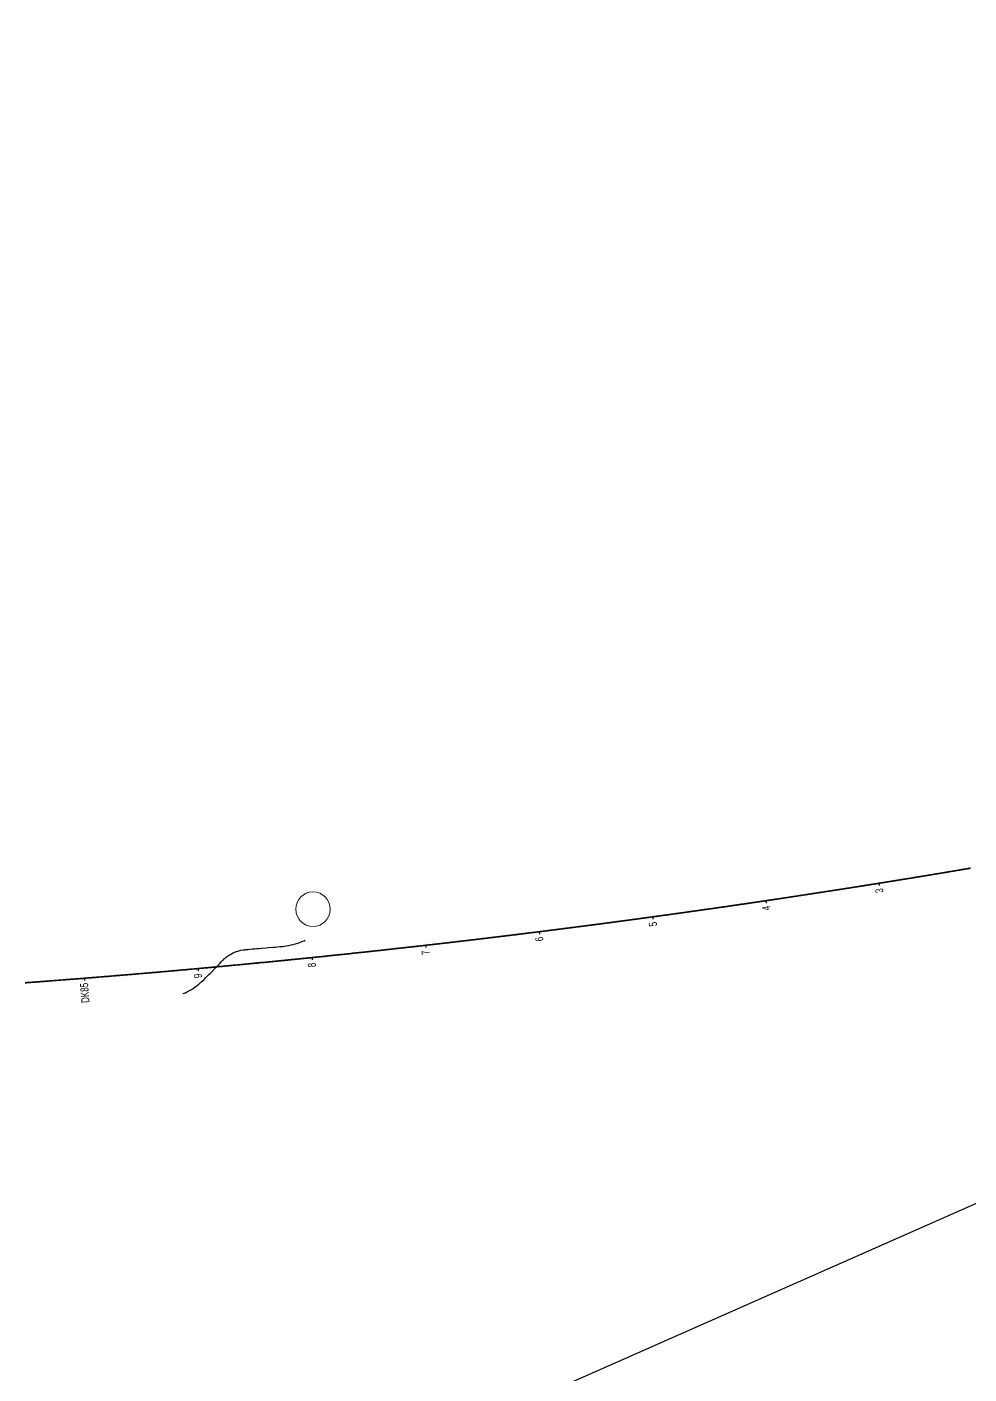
# Model space of a CAD drawing. Header units: millimetres. Extents: x 497834 to 621495, y 3353175 to 3430424.
# Drawn here: x 595541 to 596365, y 3392233 to 3393411 of the extents above; entities that cross this region are included whole.
import ezdxf

# ---------------------------------------------------------------- set-up
doc = ezdxf.new("R2010")
doc.units = ezdxf.units.MM
for name, color, linetype in [('DK改路中线', 7, 'Continuous'), ('dl2', 7, 'Continuous'), ('房屋圆', 7, 'Continuous'), ('沪乍杭打线-0.0-200.8段-施工系转设计系成果-2000坐标系-左线_中线_交点', 7, 'Continuous'), ('沪乍杭打线-0.0-200.8段-施工系转设计系成果-2000坐标系-左线_里程', 7, 'Continuous')]:
    doc.layers.add(name, color=color, linetype=linetype)
doc.styles.add('PM_LC', font='slromans.shx', dxfattribs={"width": 0.75, "bigfont": 'hztxt.shx'})

msp = doc.modelspace()

# ---------------------------------------------------------------- linework, layer by layer
at = {"layer": 'DK改路中线', "color": 3, "linetype": 'Continuous', "ltscale": 2, "flags": 128}
msp.add_lwpolyline([(595678.2, 3392565.4), (595679.7, 3392566.1, 0.088858), (595680, 3392566.2), (595681.8, 3392567.1), (595683.5, 3392568.1), (595685.3, 3392569.1), (595687, 3392570.2), (595688.6, 3392571.3), (595690.2, 3392572.5), (595691.8, 3392573.7), (595693.3, 3392575), (595694.8, 3392576.3), (595696.3, 3392577.7), (595696.9, 3392578.3), (595697.7, 3392579.1), (595700.5, 3392582), (595701.9, 3392583.4), (595703.3, 3392584.8), (595706.1, 3392587.7), (595707.5, 3392589.1), (595710.3, 3392591.9), (595711.7, 3392593.4), (595713.1, 3392594.8), (595713.2, 3392595, -0.178677), (595714.5, 3392596.2), (595716.1, 3392597.5), (595717.7, 3392598.7), (595719.4, 3392599.7), (595721.1, 3392600.7), (595722.9, 3392601.5), (595724.8, 3392602.3), (595726.7, 3392602.9), (595728.6, 3392603.3), (595730.6, 3392603.7), (595732, 3392603.8), (595732.6, 3392603.9), (595734.6, 3392604), (595736.6, 3392604.2), (595738.6, 3392604.4), (595740.6, 3392604.6), (595742.6, 3392604.7), (595744.6, 3392604.9), (595746.6, 3392605.1), (595750.5, 3392605.4), (595752.5, 3392605.6), (595756.5, 3392606), (595758.5, 3392606.1), (595760.5, 3392606.3), (595762.5, 3392606.5), (595764.5, 3392606.7), (595764.5, 3392606.7, 0.079214), (595766.5, 3392606.9), (595768.5, 3392607.1), (595770.4, 3392607.5), (595772.4, 3392607.9), (595774.3, 3392608.3), (595776.3, 3392608.9), (595778.2, 3392609.5), (595780.1, 3392610.1), (595781.9, 3392610.9), (595782.8, 3392611.2), (595783.8, 3392611.6), (595784.7, 3392612)], format="xyb", dxfattribs=at)
at = {"layer": 'dl2', "color": 3, "linetype": 'Continuous', "ltscale": 2, "const_width": 1.4, "flags": 128}
msp.add_lwpolyline([(596366.6, 3392675.1), (596365.6, 3392674.9), (596364.6, 3392674.8), (596363.6, 3392674.6), (596362.6, 3392674.4), (596362.4, 3392674.4), (596361.6, 3392674.3), (596360.6, 3392674.1), (596359.7, 3392673.9), (596358.7, 3392673.8), (596357.7, 3392673.6), (596357.5, 3392673.5), (596356.7, 3392673.4), (596355.7, 3392673.3), (596354.7, 3392673.1), (596353.7, 3392672.9), (596352.8, 3392672.8), (596352.5, 3392672.7), (596351.8, 3392672.6), (596350.8, 3392672.4), (596349.8, 3392672.3), (596348.8, 3392672.1), (596347.8, 3392671.9), (596347.6, 3392671.9), (596346.8, 3392671.8), (596345.9, 3392671.6), (596344.9, 3392671.4), (596343.9, 3392671.3), (596342.9, 3392671.1), (596342.7, 3392671.1), (596341.9, 3392670.9), (596340.9, 3392670.8), (596339.9, 3392670.6), (596339, 3392670.5), (596338, 3392670.3), (596337.7, 3392670.2), (596337, 3392670.1), (596336, 3392670), (596335, 3392669.8), (596334, 3392669.6), (596333, 3392669.5), (596332.8, 3392669.4), (596332, 3392669.3), (596331.1, 3392669.1), (596330.1, 3392669), (596329.1, 3392668.8), (596328.1, 3392668.7), (596327.9, 3392668.6), (596327.1, 3392668.5), (596326.1, 3392668.3), (596325.1, 3392668.2), (596324.2, 3392668), (596323.2, 3392667.8), (596322.9, 3392667.8), (596322.2, 3392667.7), (596321.2, 3392667.5), (596320.2, 3392667.4), (596319.2, 3392667.2), (596318.2, 3392667), (596318, 3392667), (596317.2, 3392666.9), (596316.3, 3392666.7), (596315.3, 3392666.5), (596314.3, 3392666.4), (596313.3, 3392666.2), (596313.1, 3392666.2), (596312.3, 3392666.1), (596311.3, 3392665.9), (596310.3, 3392665.7), (596309.4, 3392665.6), (596308.4, 3392665.4), (596308.1, 3392665.4), (596307.4, 3392665.3), (596306.4, 3392665.1), (596305.4, 3392664.9), (596304.4, 3392664.8), (596303.4, 3392664.6), (596303.2, 3392664.6), (596302.4, 3392664.5), (596301.5, 3392664.3), (596300.5, 3392664.1), (596299.5, 3392664), (596298.5, 3392663.8), (596298.3, 3392663.8), (596297.5, 3392663.7), (596296.5, 3392663.5), (596295.5, 3392663.3), (596294.5, 3392663.2), (596293.6, 3392663), (596293.3, 3392663), (596292.6, 3392662.9), (596291.6, 3392662.7), (596290.6, 3392662.5), (596289.6, 3392662.4), (596288.6, 3392662.2), (596288.4, 3392662.2), (596287.6, 3392662.1), (596286.6, 3392661.9), (596285.7, 3392661.8), (596284.7, 3392661.6), (596283.7, 3392661.4), (596283.4, 3392661.4), (596282.7, 3392661.3), (596281.7, 3392661.1), (596280.7, 3392661), (596279.7, 3392660.8), (596278.7, 3392660.7), (596278.5, 3392660.6), (596277.8, 3392660.5), (596276.8, 3392660.3), (596275.8, 3392660.2), (596274.8, 3392660), (596273.8, 3392659.9), (596273.6, 3392659.8), (596272.8, 3392659.7), (596271.8, 3392659.6), (596270.8, 3392659.4), (596269.9, 3392659.2), (596268.9, 3392659.1), (596268.6, 3392659), (596267.9, 3392658.9), (596266.9, 3392658.8), (596265.9, 3392658.6), (596264.9, 3392658.5), (596263.9, 3392658.3), (596263.7, 3392658.3), (596262.9, 3392658.1), (596262, 3392658), (596261, 3392657.8), (596260, 3392657.7), (596259, 3392657.5), (596258.7, 3392657.5), (596258, 3392657.4), (596257, 3392657.2), (596256, 3392657.1), (596255, 3392656.9), (596254, 3392656.8), (596253.8, 3392656.7), (596253.1, 3392656.6), (596252.1, 3392656.4), (596251.1, 3392656.3), (596250.1, 3392656.1), (596249.1, 3392656), (596248.9, 3392655.9), (596248.1, 3392655.8), (596247.1, 3392655.7), (596246.1, 3392655.5), (596245.2, 3392655.4), (596244.2, 3392655.2), (596243.9, 3392655.2), (596243.2, 3392655.1), (596242.2, 3392654.9), (596241.2, 3392654.8), (596240.2, 3392654.6), (596239.2, 3392654.5), (596239, 3392654.4), (596238.2, 3392654.3), (596237.3, 3392654.1), (596236.3, 3392654), (596235.3, 3392653.8), (596234.3, 3392653.7), (596234, 3392653.7), (596233.3, 3392653.5), (596232.3, 3392653.4), (596231.3, 3392653.2), (596230.3, 3392653.1), (596229.3, 3392652.9), (596229.1, 3392652.9), (596228.4, 3392652.8), (596227.4, 3392652.6), (596226.4, 3392652.5), (596225.4, 3392652.3), (596224.4, 3392652.2), (596224.2, 3392652.1), (596223.4, 3392652), (596222.4, 3392651.9), (596221.4, 3392651.7), (596220.4, 3392651.6), (596219.5, 3392651.4), (596219.2, 3392651.4), (596218.5, 3392651.3), (596217.5, 3392651.1), (596216.5, 3392651), (596215.5, 3392650.8), (596214.5, 3392650.7), (596214.3, 3392650.6), (596213.5, 3392650.5), (596212.5, 3392650.4), (596211.5, 3392650.2), (596210.6, 3392650.1), (596209.6, 3392649.9), (596209.3, 3392649.9), (596208.6, 3392649.8), (596207.6, 3392649.6), (596206.6, 3392649.5), (596205.6, 3392649.3), (596204.6, 3392649.2), (596204.4, 3392649.1), (596203.6, 3392649), (596202.6, 3392648.9), (596201.7, 3392648.7), (596200.7, 3392648.6), (596199.7, 3392648.4), (596199.4, 3392648.4), (596198.7, 3392648.3), (596197.7, 3392648.1), (596196.7, 3392648), (596195.7, 3392647.8), (596194.7, 3392647.7), (596194.5, 3392647.7), (596193.7, 3392647.5), (596192.8, 3392647.4), (596191.8, 3392647.3), (596190.8, 3392647.1), (596189.8, 3392647), (596189.6, 3392646.9), (596188.8, 3392646.8), (596187.8, 3392646.7), (596186.8, 3392646.5), (596185.8, 3392646.4), (596184.8, 3392646.2), (596184.6, 3392646.2), (596183.9, 3392646.1), (596182.9, 3392645.9), (596181.9, 3392645.8), (596180.9, 3392645.6), (596179.9, 3392645.5), (596179.7, 3392645.5), (596178.9, 3392645.3), (596177.9, 3392645.2), (596176.9, 3392645.1), (596175.9, 3392644.9), (596175, 3392644.8), (596174.7, 3392644.7), (596174, 3392644.6), (596173, 3392644.5), (596172, 3392644.3), (596171, 3392644.2), (596170, 3392644), (596169.8, 3392644), (596169, 3392643.9), (596168, 3392643.7), (596167, 3392643.6), (596166, 3392643.5), (596165.1, 3392643.3), (596164.8, 3392643.3), (596164.1, 3392643.2), (596163.1, 3392643), (596162.1, 3392642.9), (596161.1, 3392642.7), (596160.1, 3392642.6), (596159.9, 3392642.6), (596159.1, 3392642.4), (596158.1, 3392642.3), (596157.1, 3392642.2), (596156.2, 3392642), (596155.2, 3392641.9), (596154.9, 3392641.8), (596154.2, 3392641.7), (596153.2, 3392641.6), (596152.2, 3392641.4), (596151.2, 3392641.3), (596150.2, 3392641.2), (596150, 3392641.1), (596149.2, 3392641), (596148.2, 3392640.9), (596147.2, 3392640.7), (596146.3, 3392640.6), (596145.3, 3392640.5), (596145, 3392640.4), (596144.3, 3392640.3), (596143.3, 3392640.2), (596142.3, 3392640), (596141.3, 3392639.9), (596140.3, 3392639.7), (596140.1, 3392639.7), (596139.3, 3392639.6), (596138.3, 3392639.5), (596137.3, 3392639.3), (596136.4, 3392639.2), (596135.4, 3392639), (596135.1, 3392639), (596134.4, 3392638.9), (596133.4, 3392638.8), (596132.4, 3392638.6), (596131.4, 3392638.5), (596130.4, 3392638.3), (596130.2, 3392638.3), (596129.4, 3392638.2), (596128.4, 3392638.1), (596127.4, 3392637.9), (596126.5, 3392637.8), (596125.5, 3392637.6), (596125.2, 3392637.6), (596124.5, 3392637.5), (596123.5, 3392637.4), (596122.5, 3392637.2), (596121.5, 3392637.1), (596120.5, 3392636.9), (596120.3, 3392636.9), (596119.5, 3392636.8), (596118.5, 3392636.7), (596117.5, 3392636.5), (596116.6, 3392636.4), (596115.6, 3392636.2), (596115.3, 3392636.2), (596114.6, 3392636.1), (596113.6, 3392636), (596112.6, 3392635.8), (596111.6, 3392635.7), (596110.6, 3392635.5), (596110.4, 3392635.5), (596109.6, 3392635.4), (596108.6, 3392635.3), (596107.6, 3392635.1), (596106.6, 3392635), (596105.7, 3392634.9), (596105.4, 3392634.8), (596104.7, 3392634.7), (596103.7, 3392634.6), (596102.7, 3392634.4), (596101.7, 3392634.3), (596100.7, 3392634.2), (596100.5, 3392634.1), (596099.7, 3392634), (596098.7, 3392633.9), (596097.7, 3392633.8), (596096.7, 3392633.6), (596095.8, 3392633.5), (596095.5, 3392633.5), (596094.8, 3392633.4), (596093.8, 3392633.2), (596092.8, 3392633.1), (596091.8, 3392632.9), (596090.8, 3392632.8), (596090.6, 3392632.8), (596089.8, 3392632.7), (596088.8, 3392632.5), (596087.8, 3392632.4), (596086.8, 3392632.3), (596085.8, 3392632.1), (596085.6, 3392632.1), (596084.9, 3392632), (596083.9, 3392631.9), (596082.9, 3392631.7), (596081.9, 3392631.6), (596080.9, 3392631.5), (596080.6, 3392631.4), (596079.9, 3392631.3), (596078.9, 3392631.2), (596077.9, 3392631.1), (596076.9, 3392630.9), (596075.9, 3392630.8), (596075.7, 3392630.7), (596074.9, 3392630.6), (596074, 3392630.5), (596073, 3392630.4), (596072, 3392630.2), (596071, 3392630.1), (596070.7, 3392630.1), (596070, 3392630), (596069, 3392629.8), (596068, 3392629.7), (596067, 3392629.6), (596066, 3392629.4), (596065.8, 3392629.4), (596065, 3392629.3), (596064, 3392629.2), (596063.1, 3392629), (596062.1, 3392628.9), (596061.1, 3392628.8), (596060.8, 3392628.7), (596060.1, 3392628.7), (596059.1, 3392628.5), (596058.1, 3392628.4), (596057.1, 3392628.3), (596056.1, 3392628.1), (596055.9, 3392628.1), (596055.1, 3392628), (596054.1, 3392627.9), (596053.1, 3392627.7), (596052.1, 3392627.6), (596051.2, 3392627.5), (596050.9, 3392627.4), (596050.2, 3392627.3), (596049.2, 3392627.2), (596048.2, 3392627.1), (596047.2, 3392626.9), (596046.2, 3392626.8), (596046, 3392626.8), (596045.2, 3392626.7), (596044.2, 3392626.5), (596043.2, 3392626.4), (596042.2, 3392626.3), (596041.2, 3392626.2), (596041, 3392626.1), (596040.3, 3392626), (596039.3, 3392625.9), (596038.3, 3392625.8), (596037.3, 3392625.6), (596036.3, 3392625.5), (596036, 3392625.5), (596035.3, 3392625.4), (596034.3, 3392625.2), (596033.3, 3392625.1), (596032.3, 3392625), (596031.3, 3392624.9), (596031.1, 3392624.8), (596030.3, 3392624.7), (596029.3, 3392624.6), (596028.4, 3392624.5), (596027.4, 3392624.3), (596026.4, 3392624.2), (596026.1, 3392624.2), (596025.4, 3392624.1), (596024.4, 3392624), (596023.4, 3392623.8), (596022.4, 3392623.7), (596021.4, 3392623.6), (596021.2, 3392623.5), (596020.4, 3392623.4), (596019.4, 3392623.3), (596018.4, 3392623.2), (596017.4, 3392623.1), (596016.5, 3392622.9), (596016.2, 3392622.9), (596015.5, 3392622.8), (596014.5, 3392622.7), (596013.5, 3392622.6), (596012.5, 3392622.4), (596011.5, 3392622.3), (596011.3, 3392622.3), (596010.5, 3392622.2), (596009.5, 3392622), (596008.5, 3392621.9), (596007.5, 3392621.8), (596006.5, 3392621.7), (596006.3, 3392621.6), (596005.5, 3392621.5), (596004.5, 3392621.4), (596003.6, 3392621.3), (596002.6, 3392621.2), (596001.6, 3392621), (596001.3, 3392621), (596000.6, 3392620.9), (595999.6, 3392620.8), (595998.6, 3392620.7), (595997.6, 3392620.5), (595996.6, 3392620.4), (595996.4, 3392620.4), (595995.6, 3392620.3), (595994.6, 3392620.2), (595993.6, 3392620), (595992.6, 3392619.9), (595991.7, 3392619.8), (595991.4, 3392619.8), (595990.7, 3392619.7), (595989.7, 3392619.5), (595988.7, 3392619.4), (595987.7, 3392619.3), (595986.7, 3392619.2), (595986.4, 3392619.1), (595985.7, 3392619), (595984.7, 3392618.9), (595983.7, 3392618.8), (595982.7, 3392618.7), (595981.7, 3392618.5), (595981.5, 3392618.5), (595980.7, 3392618.4), (595979.7, 3392618.3), (595978.8, 3392618.2), (595977.8, 3392618.1), (595976.8, 3392617.9), (595976.5, 3392617.9), (595975.8, 3392617.8), (595974.8, 3392617.7), (595973.8, 3392617.6), (595972.8, 3392617.4), (595971.8, 3392617.3), (595971.6, 3392617.3), (595970.8, 3392617.2), (595969.8, 3392617.1), (595968.8, 3392616.9), (595967.8, 3392616.8), (595966.8, 3392616.7), (595966.6, 3392616.7), (595965.8, 3392616.6), (595964.9, 3392616.5), (595963.9, 3392616.3), (595962.9, 3392616.2), (595961.9, 3392616.1), (595961.6, 3392616.1), (595960.9, 3392616), (595959.9, 3392615.9), (595958.9, 3392615.7), (595957.9, 3392615.6), (595956.9, 3392615.5), (595956.7, 3392615.5), (595955.9, 3392615.4), (595954.9, 3392615.3), (595953.9, 3392615.1), (595952.9, 3392615), (595952, 3392614.9), (595951.7, 3392614.9), (595951, 3392614.8), (595950, 3392614.7), (595949, 3392614.5), (595948, 3392614.4), (595947, 3392614.3), (595946.7, 3392614.3), (595946, 3392614.2), (595945, 3392614.1), (595944, 3392613.9), (595943, 3392613.8), (595942, 3392613.7), (595941.8, 3392613.7), (595941, 3392613.6), (595940, 3392613.5), (595939, 3392613.3), (595938.1, 3392613.2), (595937.1, 3392613.1), (595936.8, 3392613.1), (595936.1, 3392613), (595935.1, 3392612.9), (595934.1, 3392612.7), (595933.1, 3392612.6), (595932.1, 3392612.5), (595931.9, 3392612.5), (595931.1, 3392612.4), (595930.1, 3392612.3), (595929.1, 3392612.2), (595928.1, 3392612), (595927.1, 3392611.9), (595926.9, 3392611.9), (595926.1, 3392611.8), (595925.1, 3392611.7), (595924.1, 3392611.6), (595923.2, 3392611.5), (595922.2, 3392611.3), (595921.9, 3392611.3), (595921.2, 3392611.2), (595920.2, 3392611.1), (595919.2, 3392611), (595918.2, 3392610.9), (595917.2, 3392610.8), (595917, 3392610.7), (595916.2, 3392610.6), (595915.2, 3392610.5), (595914.2, 3392610.4), (595913.2, 3392610.3), (595912.2, 3392610.2), (595912, 3392610.1), (595911.2, 3392610.1), (595910.2, 3392609.9), (595909.3, 3392609.8), (595908.3, 3392609.7), (595907.3, 3392609.6), (595907, 3392609.6), (595906.3, 3392609.5), (595905.3, 3392609.4), (595904.3, 3392609.3), (595903.3, 3392609.1), (595902.3, 3392609), (595902.1, 3392609), (595901.3, 3392608.9), (595900.3, 3392608.8), (595899.3, 3392608.7), (595898.3, 3392608.6), (595897.3, 3392608.5), (595897.1, 3392608.4), (595896.3, 3392608.3), (595895.3, 3392608.2), (595894.3, 3392608.1), (595893.4, 3392608), (595892.4, 3392607.9), (595892.1, 3392607.9), (595891.4, 3392607.8), (595890.4, 3392607.7), (595889.4, 3392607.6), (595888.4, 3392607.4), (595887.4, 3392607.3), (595887.2, 3392607.3), (595886.4, 3392607.2), (595885.4, 3392607.1), (595884.4, 3392607), (595883.4, 3392606.9), (595882.4, 3392606.8), (595882.2, 3392606.7), (595881.4, 3392606.6), (595880.4, 3392606.5), (595879.4, 3392606.4), (595878.5, 3392606.3), (595877.5, 3392606.2), (595877.2, 3392606.2), (595876.5, 3392606.1), (595875.5, 3392606), (595874.5, 3392605.9), (595873.5, 3392605.8), (595872.5, 3392605.6), (595872.2, 3392605.6), (595871.5, 3392605.5), (595870.5, 3392605.4), (595869.5, 3392605.3), (595868.5, 3392605.2), (595867.5, 3392605.1), (595867.3, 3392605.1), (595866.5, 3392605), (595865.5, 3392604.9), (595864.5, 3392604.8), (595863.5, 3392604.7), (595862.5, 3392604.5), (595862.3, 3392604.5), (595861.6, 3392604.4), (595860.6, 3392604.3), (595859.6, 3392604.2), (595858.6, 3392604.1), (595857.6, 3392604), (595857.3, 3392604), (595856.6, 3392603.9), (595855.6, 3392603.8), (595854.6, 3392603.7), (595853.6, 3392603.6), (595852.6, 3392603.4), (595852.4, 3392603.4), (595851.6, 3392603.3), (595850.6, 3392603.2), (595849.6, 3392603.1), (595848.6, 3392603), (595847.6, 3392602.9), (595847.4, 3392602.9), (595846.6, 3392602.8), (595845.7, 3392602.7), (595844.7, 3392602.6), (595843.7, 3392602.5), (595842.7, 3392602.4), (595842.4, 3392602.3), (595841.7, 3392602.3), (595840.7, 3392602.2), (595839.7, 3392602), (595838.7, 3392601.9), (595837.7, 3392601.8), (595837.5, 3392601.8), (595836.7, 3392601.7), (595835.7, 3392601.6), (595834.7, 3392601.5), (595833.7, 3392601.4), (595832.7, 3392601.3), (595832.5, 3392601.3), (595831.7, 3392601.2), (595830.7, 3392601.1), (595829.7, 3392601), (595828.7, 3392600.9), (595827.8, 3392600.8), (595827.5, 3392600.7), (595826.8, 3392600.7), (595825.8, 3392600.6), (595824.8, 3392600.4), (595823.8, 3392600.3), (595822.8, 3392600.2), (595822.5, 3392600.2), (595821.8, 3392600.1), (595820.8, 3392600), (595819.8, 3392599.9), (595818.8, 3392599.8), (595817.8, 3392599.7), (595817.6, 3392599.7), (595816.8, 3392599.6), (595815.8, 3392599.5), (595814.8, 3392599.4), (595813.8, 3392599.3), (595812.8, 3392599.2), (595812.6, 3392599.2), (595811.8, 3392599.1), (595810.8, 3392599), (595809.9, 3392598.9), (595808.9, 3392598.8), (595807.9, 3392598.7), (595807.6, 3392598.6), (595806.9, 3392598.6), (595805.9, 3392598.5), (595804.9, 3392598.4), (595803.9, 3392598.3), (595802.9, 3392598.1), (595802.6, 3392598.1), (595801.9, 3392598), (595800.9, 3392597.9), (595799.9, 3392597.8), (595798.9, 3392597.7), (595797.9, 3392597.6), (595797.7, 3392597.6), (595796.9, 3392597.5), (595795.9, 3392597.4), (595794.9, 3392597.3), (595793.9, 3392597.2), (595792.9, 3392597.1), (595792.7, 3392597.1), (595791.9, 3392597), (595791, 3392596.9), (595790, 3392596.8), (595789, 3392596.7), (595788, 3392596.6), (595787.7, 3392596.6), (595787, 3392596.5), (595786, 3392596.4), (595785, 3392596.3), (595784, 3392596.2), (595783, 3392596.1), (595782.8, 3392596.1), (595782, 3392596), (595781, 3392595.9), (595780, 3392595.8), (595779, 3392595.7), (595778, 3392595.6), (595777.8, 3392595.6), (595777, 3392595.5), (595776, 3392595.4), (595775, 3392595.3), (595774, 3392595.2), (595773, 3392595.1), (595772.8, 3392595.1), (595772.1, 3392595), (595771.1, 3392594.9), (595770.1, 3392594.8), (595769.1, 3392594.7), (595768.1, 3392594.6), (595767.8, 3392594.6), (595767.1, 3392594.5), (595766.1, 3392594.4), (595765.1, 3392594.3), (595764.1, 3392594.2), (595763.1, 3392594.1), (595762.9, 3392594.1), (595762.1, 3392594), (595761.1, 3392593.9), (595760.1, 3392593.8), (595759.1, 3392593.7), (595758.1, 3392593.6), (595757.9, 3392593.6), (595757.1, 3392593.5), (595756.1, 3392593.4), (595755.1, 3392593.3), (595754.1, 3392593.2), (595753.1, 3392593.1), (595752.9, 3392593.1), (595752.1, 3392593), (595751.2, 3392592.9), (595750.2, 3392592.8), (595749.2, 3392592.7), (595748.2, 3392592.6), (595747.9, 3392592.6), (595747.2, 3392592.6), (595746.2, 3392592.5), (595745.2, 3392592.4), (595744.2, 3392592.3), (595743.2, 3392592.2), (595742.9, 3392592.1), (595742.2, 3392592.1), (595741.2, 3392592), (595740.2, 3392591.9), (595739.2, 3392591.8), (595738.2, 3392591.7), (595738, 3392591.7), (595737.2, 3392591.6), (595736.2, 3392591.5), (595735.2, 3392591.4), (595734.2, 3392591.3), (595733.2, 3392591.2), (595733, 3392591.2), (595732.2, 3392591.1), (595731.2, 3392591), (595730.2, 3392590.9), (595729.3, 3392590.8), (595728.3, 3392590.7), (595728, 3392590.7), (595727.3, 3392590.6), (595726.3, 3392590.5), (595725.3, 3392590.4), (595724.3, 3392590.4), (595723.3, 3392590.3), (595723, 3392590.2), (595722.3, 3392590.2), (595721.3, 3392590.1), (595720.3, 3392590), (595719.3, 3392589.9), (595718.3, 3392589.8), (595718.1, 3392589.8), (595717.3, 3392589.7), (595716.3, 3392589.6), (595715.3, 3392589.5), (595714.3, 3392589.4), (595713.3, 3392589.3), (595713.1, 3392589.3), (595712.3, 3392589.2), (595711.3, 3392589.1), (595710.3, 3392589), (595709.3, 3392589), (595708.3, 3392588.9), (595708.1, 3392588.8), (595707.4, 3392588.8), (595706.4, 3392588.7), (595705.4, 3392588.6), (595704.4, 3392588.5), (595703.4, 3392588.4), (595703.1, 3392588.4), (595702.4, 3392588.3), (595701.4, 3392588.2), (595700.4, 3392588.1), (595699.4, 3392588), (595698.4, 3392587.9), (595698.1, 3392587.9), (595697.4, 3392587.9), (595696.4, 3392587.8), (595695.4, 3392587.7), (595694.4, 3392587.6), (595693.4, 3392587.5), (595693.2, 3392587.5), (595692.4, 3392587.4), (595691.4, 3392587.3), (595690.4, 3392587.2), (595689.4, 3392587.1), (595688.4, 3392587), (595688.2, 3392587), (595687.4, 3392586.9), (595686.4, 3392586.9), (595685.4, 3392586.8), (595684.4, 3392586.7), (595683.5, 3392586.6), (595683.2, 3392586.6), (595682.5, 3392586.5), (595681.5, 3392586.4), (595680.5, 3392586.3), (595679.5, 3392586.2), (595678.5, 3392586.1), (595678.2, 3392586.1), (595677.5, 3392586.1), (595676.5, 3392586), (595675.5, 3392585.9), (595674.5, 3392585.8), (595673.5, 3392585.7), (595673.2, 3392585.7), (595672.5, 3392585.6), (595671.5, 3392585.5), (595670.5, 3392585.4), (595669.5, 3392585.3), (595668.5, 3392585.3), (595668.3, 3392585.2), (595667.5, 3392585.2), (595666.5, 3392585.1), (595665.5, 3392585), (595664.5, 3392584.9), (595663.5, 3392584.8), (595663.3, 3392584.8), (595662.5, 3392584.7), (595661.5, 3392584.6), (595660.5, 3392584.6), (595659.5, 3392584.5), (595658.5, 3392584.4), (595658.3, 3392584.4), (595657.6, 3392584.3), (595656.6, 3392584.2), (595655.6, 3392584.1), (595654.6, 3392584), (595653.6, 3392583.9), (595653.3, 3392583.9), (595652.6, 3392583.9), (595651.6, 3392583.8), (595650.6, 3392583.7), (595649.6, 3392583.6), (595648.6, 3392583.5), (595648.3, 3392583.5), (595647.6, 3392583.4), (595646.6, 3392583.3), (595645.6, 3392583.3), (595644.6, 3392583.2), (595643.6, 3392583.1), (595643.4, 3392583.1), (595642.6, 3392583), (595641.6, 3392582.9), (595640.6, 3392582.8), (595639.6, 3392582.8), (595638.6, 3392582.7), (595638.4, 3392582.6), (595637.6, 3392582.6), (595636.6, 3392582.5), (595635.6, 3392582.4), (595634.6, 3392582.3), (595633.6, 3392582.2), (595633.4, 3392582.2), (595632.6, 3392582.2), (595631.6, 3392582.1), (595630.6, 3392582), (595629.7, 3392581.9), (595628.7, 3392581.8), (595628.4, 3392581.8), (595627.7, 3392581.7), (595626.7, 3392581.7), (595625.7, 3392581.6), (595624.7, 3392581.5), (595623.7, 3392581.4), (595623.4, 3392581.4), (595622.7, 3392581.3), (595621.7, 3392581.3), (595620.7, 3392581.2), (595619.7, 3392581.1), (595618.7, 3392581), (595618.4, 3392581), (595617.7, 3392580.9), (595616.7, 3392580.8), (595615.7, 3392580.8), (595614.7, 3392580.7), (595613.7, 3392580.6), (595613.5, 3392580.6), (595612.7, 3392580.5), (595611.7, 3392580.4), (595610.7, 3392580.3), (595609.7, 3392580.3), (595608.7, 3392580.2), (595608.5, 3392580.2), (595607.7, 3392580.1), (595606.7, 3392580), (595605.7, 3392579.9), (595604.7, 3392579.9), (595603.7, 3392579.8), (595603.5, 3392579.8), (595602.7, 3392579.7), (595601.7, 3392579.6), (595600.8, 3392579.5), (595599.8, 3392579.5), (595598.8, 3392579.4), (595598.5, 3392579.4), (595597.8, 3392579.3), (595596.8, 3392579.2), (595595.8, 3392579.1), (595594.8, 3392579.1), (595593.8, 3392579), (595593.5, 3392579), (595592.8, 3392578.9), (595591.8, 3392578.8), (595590.8, 3392578.7), (595589.8, 3392578.7), (595588.8, 3392578.6), (595588.5, 3392578.6), (595587.8, 3392578.5), (595586.8, 3392578.4), (595585.8, 3392578.4), (595584.8, 3392578.3), (595583.8, 3392578.2), (595583.6, 3392578.2), (595582.8, 3392578.1), (595581.8, 3392578), (595580.8, 3392578), (595579.8, 3392577.9), (595578.8, 3392577.8), (595578.6, 3392577.8), (595577.8, 3392577.7), (595576.8, 3392577.7), (595575.8, 3392577.6), (595574.8, 3392577.5), (595573.8, 3392577.4), (595573.6, 3392577.4), (595572.8, 3392577.3), (595571.8, 3392577.3), (595570.8, 3392577.2), (595569.8, 3392577.1), (595568.8, 3392577), (595568.6, 3392577), (595567.9, 3392577), (595566.9, 3392576.9), (595565.9, 3392576.8), (595564.9, 3392576.7), (595563.9, 3392576.7), (595563.6, 3392576.6), (595562.9, 3392576.6), (595561.9, 3392576.5), (595560.9, 3392576.4), (595559.9, 3392576.3), (595558.9, 3392576.3), (595558.6, 3392576.3), (595557.9, 3392576.2), (595556.9, 3392576.1), (595555.9, 3392576), (595554.9, 3392576), (595553.9, 3392575.9), (595553.6, 3392575.9), (595552.9, 3392575.8), (595551.9, 3392575.7), (595550.9, 3392575.7), (595549.9, 3392575.6), (595548.9, 3392575.5), (595548.7, 3392575.5), (595547.9, 3392575.5), (595546.9, 3392575.4), (595545.9, 3392575.3), (595544.9, 3392575.2), (595543.9, 3392575.2), (595543.7, 3392575.1), (595542.9, 3392575.1), (595541.9, 3392575), (595540.9, 3392574.9), (595539.9, 3392574.9)], dxfattribs=at)
at = {"layer": '房屋圆', "lineweight": 0}
msp.add_circle((595791.6, 3392639.2), 15.1, dxfattribs=at)
at = {"layer": '沪乍杭打线-0.0-200.8段-施工系转设计系成果-2000坐标系-左线_中线_交点', "color": 6, "linetype": 'Continuous', "ltscale": 2}
msp.add_line((598701.9, 3393410.8), (593365.4, 3391054.5), dxfattribs=at)
at = {"layer": '沪乍杭打线-0.0-200.8段-施工系转设计系成果-2000坐标系-左线_里程', "color": 5, "linetype": 'Continuous', "ltscale": 2}
for p, q in [((596286.4, 3392661.9), (596286.7, 3392659.9)), ((596187.5, 3392646.6), (596187.8, 3392644.6)), ((596088.5, 3392632.5), (596088.8, 3392630.5)), ((595989.4, 3392619.5), (595989.6, 3392617.5)), ((595890.1, 3392607.6), (595890.3, 3392605.6)), ((595790.7, 3392596.9), (595790.9, 3392594.9)), ((595691.1, 3392587.3), (595691.3, 3392585.3)), ((595591.5, 3392578.8), (595591.7, 3392576.8))]:
    msp.add_line(p, q, dxfattribs=at)

# ---------------------------------------------------------------- texts
at = {"layer": '沪乍杭打线-0.0-200.8段-施工系转设计系成果-2000坐标系-左线_里程', "color": 2, "style": 'PM_LC', "width": 0.75}
for s, rotation, p in [('3', 99.0957, (596290.5, 3392654)), ('4', 98.4446, (596191.5, 3392638.7)), ('5', 97.7935, (596092.5, 3392624.6)), ('6', 97.1424, (595993.2, 3392611.5)), ('8', 95.8403, (595794.3, 3392588.8)), ('7', 96.4913, (595893.8, 3392599.6)), ('9', 95.1892, (595694.7, 3392579.2)), ('DK85', 94.5381, (595596.2, 3392557.5))]:
    msp.add_text(s, height=7, rotation=rotation, dxfattribs=at).set_placement(p)

doc.saveas('drawing.dxf')
